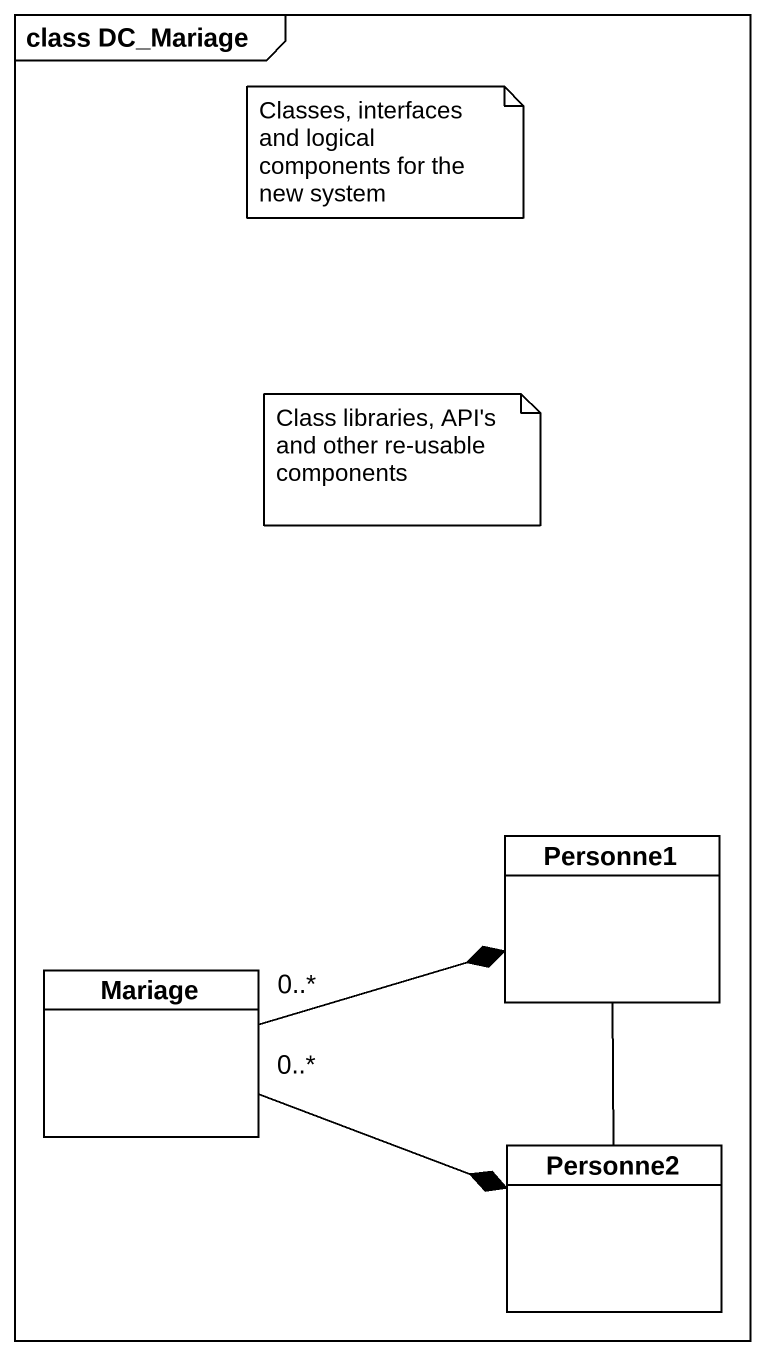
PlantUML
@startuml
mainframe class DC_Mariage
hide circle
hide empty members
class Personne1
class Mariage
class Personne2
Mariage "0..*" -right-* Personne1
Mariage "0..*" -right-* Personne2
Personne2 -up- Personne1
note as N1
  Classes, interfaces and logical components for the new system
end note
note as N2
  Class libraries, API's and other re-usable components
end note
@enduml
